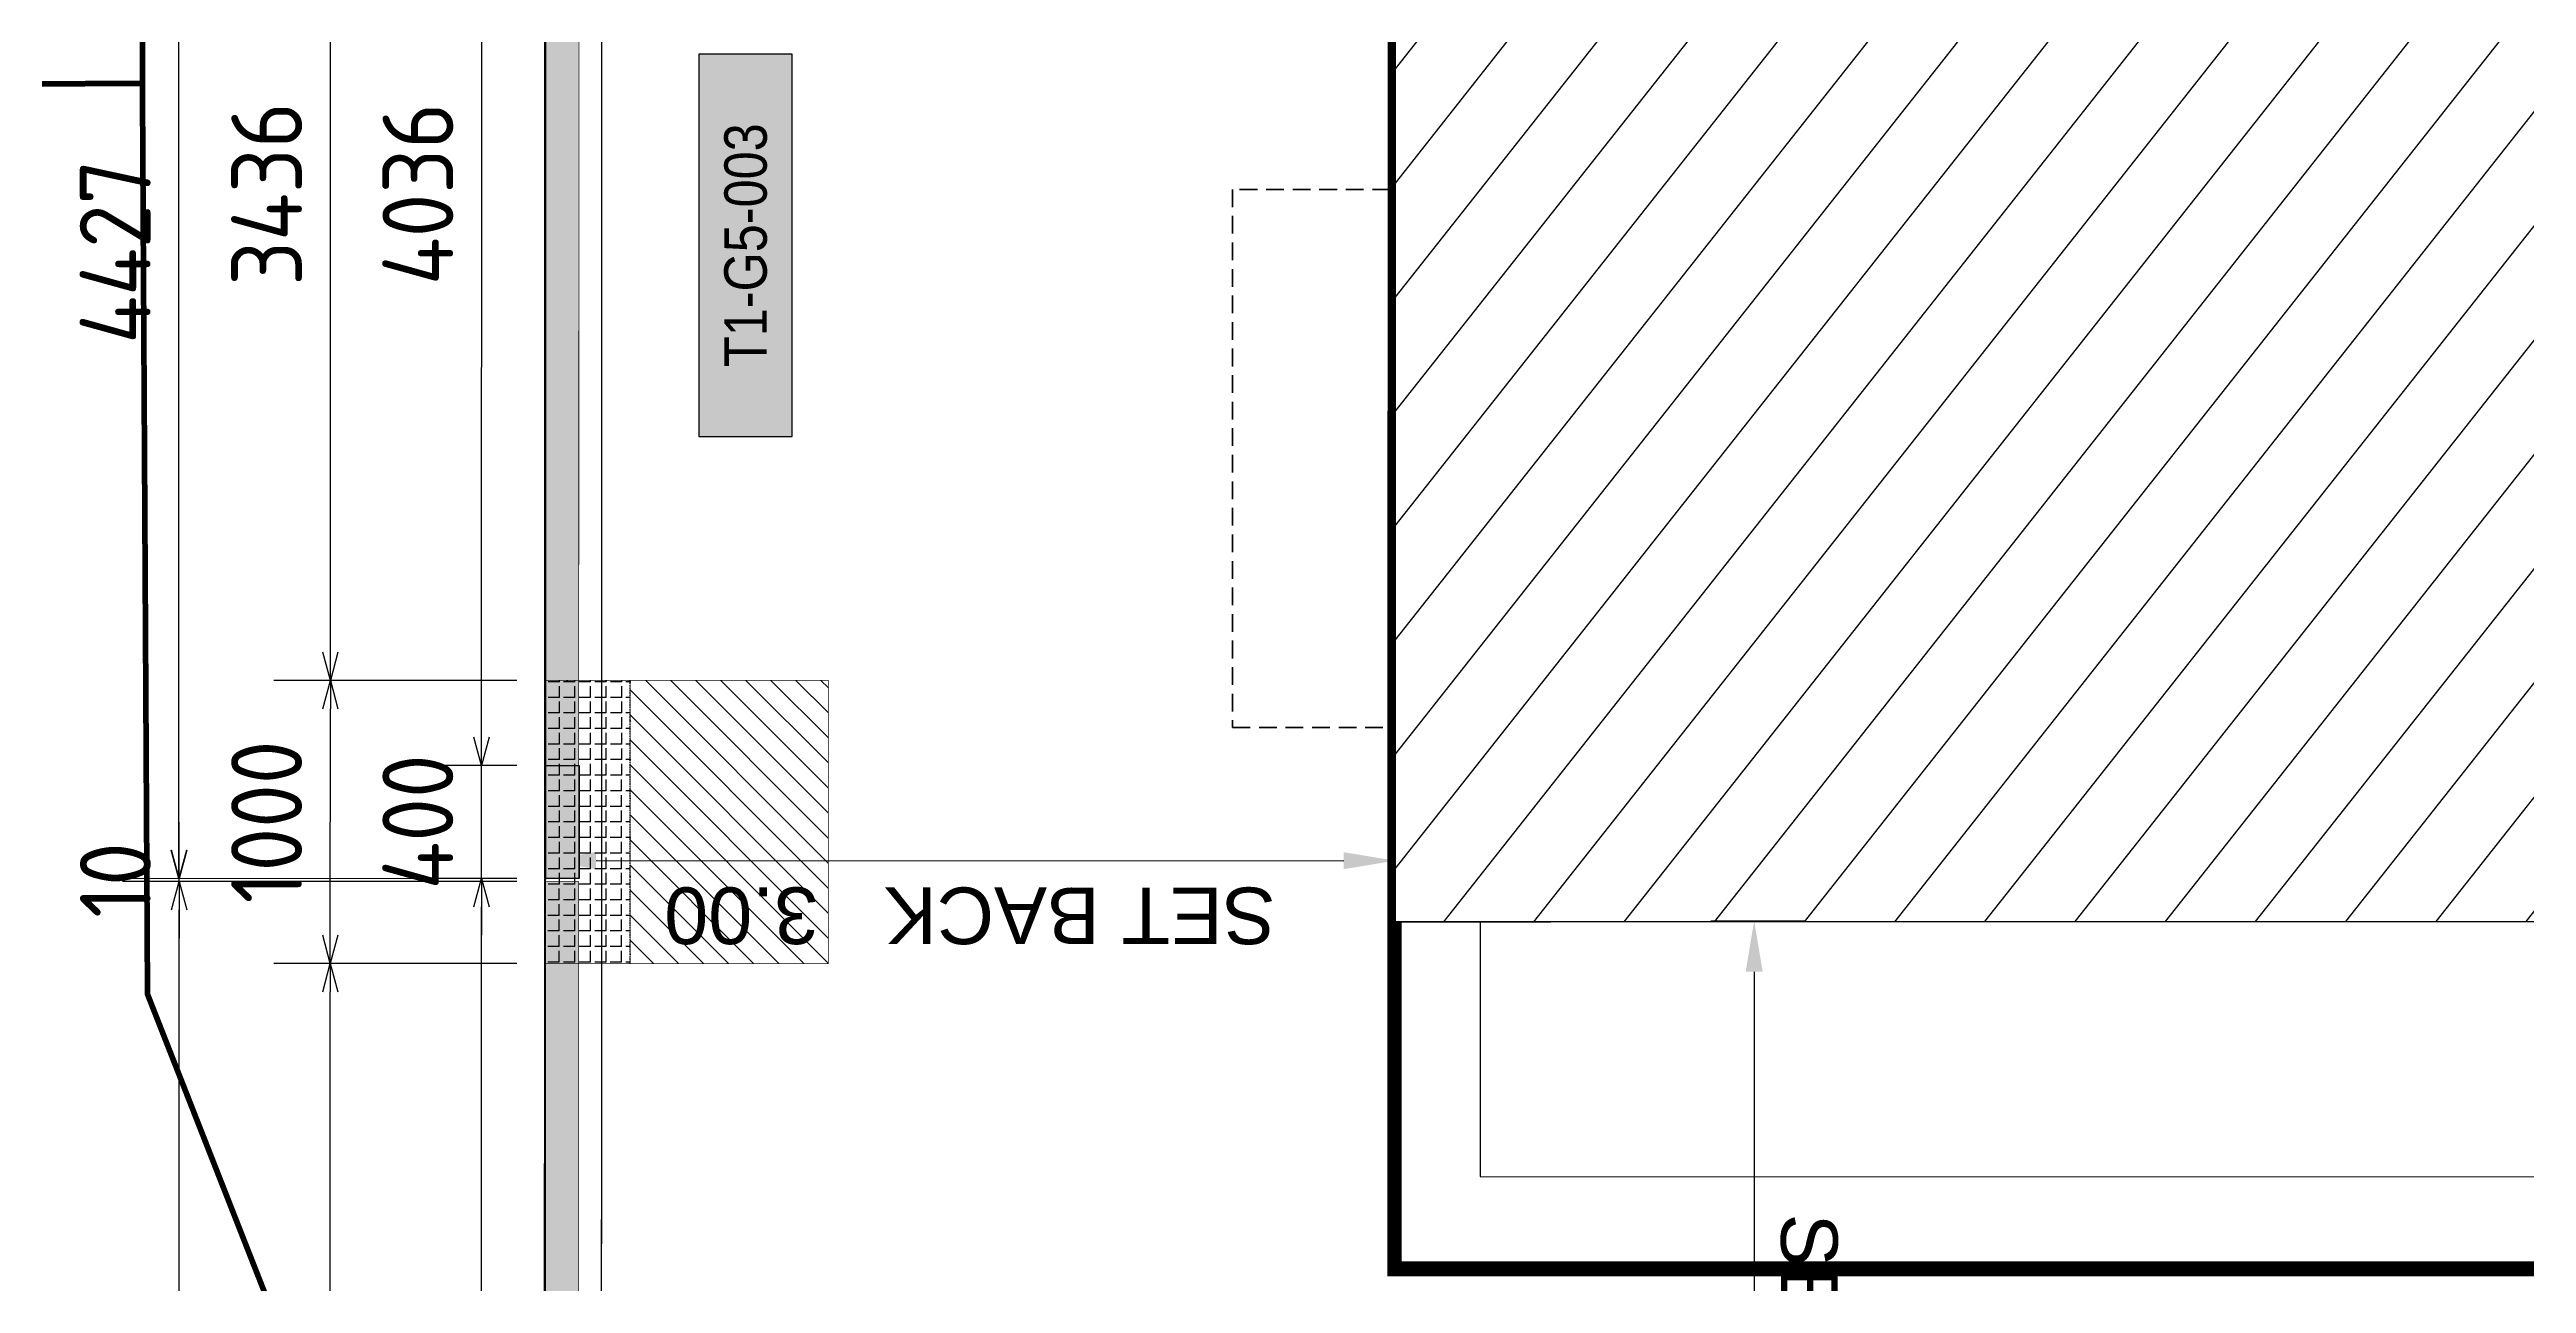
# Model space of a CAD drawing. Header units: centimetres. Extents: x -6122352 to 4157695, y -1694241 to 1947892.
# Drawn here: x 27705 to 36450, y -171805 to -167447 of the extents above; entities that cross this region are included whole.
import ezdxf
from ezdxf.enums import TextEntityAlignment as Align
from ezdxf.xclip import XClip

# ---------------------------------------------------------------- set-up
doc = ezdxf.new("R2010")
doc.units = ezdxf.units.CM
doc.header["$MEASUREMENT"] = 0
doc.header["$XCLIPFRAME"] = 2
doc.header["$PDMODE"] = 66
doc.header["$PDSIZE"] = 100
doc.linetypes.add('DASHED2', pattern=[0.375, 0.25, -0.125])
doc.linetypes.add('XR-AR-END-SETTING OUT PLAN$0$23261-XR-AR-SI-GF$0$HIDDEN', pattern=[0.375, 0.25, -0.125])
for name, color, linetype in [('23585-XR-AR-BOUNDARY WALLS AND SETBACKS$0$setback', 7, 'XR-AR-END-SETTING OUT PLAN$0$23261-XR-AR-SI-GF$0$HIDDEN'), ('@MI-MEP', 7, 'Continuous'), ('@MI-REF LAYER', 7, 'Continuous'), ('@MI-TYPE-01', 30, 'Continuous'), ('B_TH_2', 7, 'Continuous'), ('PANEL-TAGS', 7, 'Continuous'), ('XR-AR-END-SETTING OUT PLAN$0$23585-XR-AR-END-GROUND FLOOR$0$A-Flor-Strs', 1, 'Continuous')]:
    doc.layers.add(name, color=color, linetype=linetype)
doc.layers.add('23585-XR-AR-DAMAC PLOT LIMITS$0$1-End units', color=7, linetype='Continuous', lineweight=5, true_color=0xf8991e)
doc.layers.add('23585-XR-AR-DAMAC PLOT LIMITS$0$1-Open Space', color=7, linetype='Continuous', lineweight=5, true_color=0x90cf5a)
for name, color, linetype, lineweight in [('@ Foundations', 4, 'DASHED2', 50), ('A-ANNO-TEXT', 3, 'Continuous', 25), ('XR-AR-END-SETTING OUT PLAN$0$23585-XR-AR-END-GROUND FLOOR$0$A-GLAZ-SILL', 8, 'Continuous', 5), ('XR-AR-END-SETTING OUT PLAN$0$23585-XR-AR-END-GROUND FLOOR$0$A-GLAZ-WNDO', 232, 'Continuous', 9), ('XR-AR-END-SETTING OUT PLAN$0$23585-XR-AR-END-GROUND FLOOR$0$A-WALL', 7, 'Continuous', 30), ('XR-AR-END-SETTING OUT PLAN$0$23585-XR-AR-END-GROUND FLOOR$0$S-COLS', 51, 'Continuous', 40), ('XR-AR-END-SETTING OUT PLAN$0$23585-XR-AR-END-GROUND FLOOR$0$S-COLS-PATT', 8, 'Continuous', 5)]:
    doc.layers.add(name, color=color, linetype=linetype, lineweight=lineweight)
doc.styles.add('PANELTAG_STYLE', font='arial.ttf')
doc.styles.add('Schueco-BEMSTIL', font='isocpeur.ttf', dxfattribs={"width": 0.9})
doc.styles.get("Standard").update_dxf_attribs({"font": 'arial.ttf'})
doc.dimstyles.new('MI- JWC-TXT-2.5 MM', dxfattribs={"dimscale": 1.5, "dimtxt": 2.5, "dimasz": 1, "dimexe": 2, "dimexo": 1, "dimgap": 1, "dimtad": 1, "dimdec": 0, "dimdsep": 46, "dimtxsty": 'Schueco-BEMSTIL', "dimblk": 'OPEN30', "dimcen": 0, "dimdle": 2, "dimclrd": 140, "dimclre": 8, "dimclrt": 40, "dimadec": 0, "dimazin": 2, "dimtfac": 1, "dimtdec": 0, "dimtix": 1, "dimtmove": 2, "dimatfit": 3, "dimldrblk": 'OPEN', "dimfxl": 2, "dimlwd": -1, "dimlwe": -1, "dimarcsym": 0})
doc.dimstyles.get("Standard").update_dxf_attribs({"dimtxt": 5, "dimasz": 0.5, "dimexe": 0.18, "dimexo": 0.0625, "dimgap": 0.09, "dimtad": 0, "dimtih": 1, "dimtoh": 1, "dimdec": 0, "dimzin": 0, "dimdsep": 46, "dimtxsty": 'Standard', "dimcen": 0.09, "dimadec": 0, "dimazin": 0, "dimtfac": 1, "dimtdec": 0, "dimtofl": 0, "dimtmove": 0, "dimatfit": 3, "dimfxl": 1, "dimtolj": 1, "dimtzin": 0, "dimarcsym": 0})

# ---------------------------------------------------------------- blocks, each defined once
blk = doc.blocks.new('23585-XR-AR-BOUNDARY WALLS AND SETBACKS')
at = {"layer": '23585-XR-AR-BOUNDARY WALLS AND SETBACKS$0$setback', "ltscale": 40, "const_width": 0.05}
blk.add_lwpolyline([(496542.3172, 2768835.8654), (496538.1625, 2768831.331), (496534.109, 2768826.9073), (496530.0554, 2768822.4835), (496525.8989, 2768817.9471), (496540.2761, 2768804.7735), (496544.4316, 2768809.3086), (496546.3569, 2768811.4097), (496548.4862, 2768813.7336), (496552.5396, 2768818.1574), (496556.6943, 2768822.6919)], close=True, dxfattribs=at)
at = {"layer": '@MI-TYPE-01'}
blk.add_lwpolyline([(496522.9014, 2768816.896), (496540.5227, 2768800.7499), (496546.5698, 2768807.3495), (496548.6301, 2768809.5979)], dxfattribs=at)
blk.add_lwpolyline([(496522.7663, 2768816.7485), (496540.535, 2768800.4673), (496546.7172, 2768807.2143), (496548.6424, 2768809.3153), (496567.8869, 2768791.6811, -0.000695), (496567.9855, 2768791.862)], format="xyb", dxfattribs=at)
blk = doc.blocks.new('A$C9d9485f6')
at = {"layer": 'A-ANNO-TEXT', "rotation": 312.4881850805905}
blk.add_blockref('23585-XR-AR-BOUNDARY WALLS AND SETBACKS', (-2377088.5348, -1504219.2521), dxfattribs=at)
blk = doc.blocks.new('23585-XR-AR-DAMAC PLOT LIMITS')
at = {"layer": '23585-XR-AR-DAMAC PLOT LIMITS$0$1-End units', "color": 251, "true_color": 0x636466}
blk.add_lwpolyline([(496546.6435, 2768807.2819), (496540.4613, 2768800.5349), (496522.7663, 2768816.7485), (496528.9495, 2768823.4969)], close=True, dxfattribs=at)
at = {"layer": '23585-XR-AR-DAMAC PLOT LIMITS$0$1-Open Space', "color": 251, "true_color": 0x636466}
blk.add_lwpolyline([(496546.6435, 2768807.2819), (496548.5687, 2768809.3829), (496567.8869, 2768791.6811), (496567.4747, 2768790.9189), (496561.8047, 2768789.0107, 0.008585), (496545.5431, 2768796.2463), (496542.7337, 2768797.4295, 0.002468), (496538.0041, 2768799.3807, 0.002036), (496526.7415, 2768803.9017), (496528.9801, 2768809.5705), (496523.3059, 2768811.8093), (496521.0673, 2768806.1393), (496521.0575, 2768806.1431), (496519.4407, 2768813.1193), (496522.7663, 2768816.7485), (496540.4613, 2768800.5349)], format="xyb", close=True, dxfattribs=at)
blk = doc.blocks.new('A$Cf093b529')
at = {"layer": 'A-ANNO-TEXT'}
blk.add_blockref('23585-XR-AR-DAMAC PLOT LIMITS', (-495391.9901, -2768603.4419), dxfattribs=at)
blk = doc.blocks.new('A$C0a111004')
at = {"color": 1, "true_color": 0xeb0000, "const_width": 0.008}
blk.add_lwpolyline([(18.3021, 0.0001), (21.1518, 0), (30.3028, 0), (30.3027, -23.9999), (21.1499, -24), (15.1498, -23.9999), (9.1499, -23.9998), (-0.0001, -23.9999), (0, 0), (9.1501, 0.0001), (15.1501, 0.0001)], close=True, dxfattribs=at)
blk = doc.blocks.new('XR-AR-END-SETTING OUT PLAN$0$23585-XR-AR-END-GROUND FLOOR$0$A$C75a8815d')
at = {"layer": 'XR-AR-END-SETTING OUT PLAN$0$23585-XR-AR-END-GROUND FLOOR$0$S-COLS', "color": 252, "lineweight": 30}
blk.add_lwpolyline([(0, 13139.9), (0, 12139.9), (250, 12139.9), (250, 13139.9)], close=True, dxfattribs=at)
blk = doc.blocks.new('XR-AR-END-SETTING OUT PLAN')
at = {"layer": 'XR-AR-END-SETTING OUT PLAN$0$23585-XR-AR-END-GROUND FLOOR$0$A-Flor-Strs', "color": 8}
for points in [[(3000.1, 19773.3), (3000.1, 20973.3), (9090, 20973.2)], [(3300.1, 19773.3), (3300.1, 20673.3), (9090, 20673.3)]]:
    blk.add_lwpolyline(points, dxfattribs=at)
at = {"layer": 'XR-AR-END-SETTING OUT PLAN$0$23585-XR-AR-END-GROUND FLOOR$0$A-GLAZ-SILL', "color": 252}
blk.add_line((3550.1, 19523.4), (8750.1, 19523.4), dxfattribs=at)
at = {"layer": 'XR-AR-END-SETTING OUT PLAN$0$23585-XR-AR-END-GROUND FLOOR$0$A-GLAZ-SILL', "color": 8}
blk.add_line((3250.3, 17540.3), (3250.1, 14850), dxfattribs=at)
at = {"layer": 'XR-AR-END-SETTING OUT PLAN$0$23585-XR-AR-END-GROUND FLOOR$0$A-GLAZ-WNDO', "color": 252}
for p, q in [((6150.1, 19773.4), (3550.1, 19773.4)), ((3550.1, 19773.4), (3550.1, 19523.4)), ((3600.1, 19623.4), (3600.1, 19773.4)), ((4840.1, 19773.4), (4840.1, 19623.4)), ((4890.1, 19623.4), (4890.1, 19773.4)), ((6150.1, 19773.4), (8750.1, 19773.4)), ((3550.1, 19623.4), (6150.1, 19623.4)), ((8750.1, 19623.4), (6150.1, 19623.4))]:
    blk.add_line(p, q, dxfattribs=at)
at = {"layer": 'XR-AR-END-SETTING OUT PLAN$0$23585-XR-AR-END-GROUND FLOOR$0$A-GLAZ-WNDO', "color": 8}
for p, q in [((3000.3, 17540.3), (3000.1, 14850)), ((3000.3, 17540.3), (3250.3, 17540.3)), ((3000.3, 17490.3), (3150.3, 17490.3)), ((3150.1, 14850), (3150.3, 17540.3)), ((3150.1, 16727.2), (3000.1, 16727.2))]:
    blk.add_line(p, q, dxfattribs=at)
at = {"layer": 'XR-AR-END-SETTING OUT PLAN$0$23585-XR-AR-END-GROUND FLOOR$0$A-GLAZ-WNDO', "color": 252}
blk.add_lwpolyline([(4840.1, 19723.4), (3600.1, 19723.4)], dxfattribs=at)
for points in [[(4780.1, 19563.4), (4860.1, 19563.4), (4860.1, 19613.4), (4780.1, 19613.4)], [(6070.1, 19563.4), (4860.1, 19563.4), (4860.1, 19613.4), (6070.1, 19613.4)], [(6150.1, 19563.4), (6070.1, 19563.4), (6070.1, 19613.4), (6150.1, 19613.4)], [(6150.1, 19563.4), (6230.1, 19563.4), (6230.1, 19613.4), (6150.1, 19613.4)], [(6230.1, 19563.4), (7440.1, 19563.4), (7440.1, 19613.4), (6230.1, 19613.4)]]:
    blk.add_lwpolyline(points, close=True, dxfattribs=at)
at = {"layer": 'XR-AR-END-SETTING OUT PLAN$0$23585-XR-AR-END-GROUND FLOOR$0$A-GLAZ-WNDO', "color": 8}
blk.add_lwpolyline([(3050.3, 17490.3), (3050.1, 16727.2)], dxfattribs=at)
at = {"layer": 'XR-AR-END-SETTING OUT PLAN$0$23585-XR-AR-END-GROUND FLOOR$0$A-WALL', "color": 8}
blk.add_lwpolyline([(3550.1, 19773.3), (3550.1, 19523.3), (3250.1, 19523.3), (3250.3, 17540.3), (3000.3, 17540.3), (3000.1, 19773.3)], close=True, dxfattribs=at)
at = {"layer": 'XR-AR-END-SETTING OUT PLAN$0$23585-XR-AR-END-GROUND FLOOR$0$S-COLS-PATT', "color": 8}
blk.add_blockref('XR-AR-END-SETTING OUT PLAN$0$23585-XR-AR-END-GROUND FLOOR$0$A$C75a8815d', (3000.1, 5500), dxfattribs=at)
blk = doc.blocks.new('END UNIT')
at = {"xscale": 0.001, "yscale": 0.001, "zscale": 0.001}
blk.add_blockref('XR-AR-END-SETTING OUT PLAN', (-9.1502, 0), dxfattribs=at)
blk = doc.blocks.new('TH_2')
at = {"xscale": -1}
blk.add_blockref('END UNIT', (495820.3054, 2769096.6174), dxfattribs=at)
blk = doc.blocks.new('23585-XR-AR-MALDIVE-3$0$TH_2')
at = {"layer": 'B_TH_2', "xscale": 1.000029656231738, "yscale": 1.000029656231738, "zscale": 1.000029656231738}
blk.add_blockref('TH_2', (-14.7032, -82.121), dxfattribs=at)
at = {"layer": '@ Foundations', "linetype": 'DASHED2', "ltscale": 0.25, "elevation": 0}
blk.add_lwpolyline([(495825.6312, 2769113.8051), (495827.0312, 2769113.8051), (495827.0312, 2769115.7051), (495825.6312, 2769115.7051)], close=True, dxfattribs=at)
blk = doc.blocks.new('*D515')
at = {"color": 0, "lineweight": -2, "transparency": 16777216}
for p, q in [((494346.2207, 2767884.1739), (494345.7381, 2767884.1739)), ((494345.9181, 2767880.127), (494345.9181, 2767883.9939)), ((494346.0707, 2767879.947), (494345.7381, 2767879.947))]:
    blk.add_line(p, q, dxfattribs=at)
at = {"color": 0, "transparency": 16777216}
for points in [[(494345.8881, 2767883.9939), (494345.9481, 2767883.9939), (494345.9181, 2767884.1739)], [(494345.8881, 2767880.127), (494345.9481, 2767880.127), (494345.9181, 2767879.947)]]:
    blk.add_solid(points, dxfattribs=at)
at = {"layer": 'Defpoints', "color": 0, "transparency": 16777216}
for p in [(494345.9181, 2767884.1739), (494346.2832, 2767884.1739), (494346.1332, 2767879.947)]:
    blk.add_point(p, dxfattribs=at)
at = {"color": 0, "transparency": 16777216, "insert": (494345.7246, 2767882.0604), "char_height": 0.2, "attachment_point": 5, "rotation": 90}
blk.add_mtext('\\A1;SET BACK   4.23', dxfattribs=at)
blk = doc.blocks.new('*D516')
at = {"color": 0, "lineweight": -2, "transparency": 16777216}
for p, q in [((494347.1869, 2767879.5844), (494347.1869, 2767879.915)), ((494350.187, 2767879.5844), (494350.187, 2767879.915)), ((494350.007, 2767879.735), (494347.3669, 2767879.735))]:
    blk.add_line(p, q, dxfattribs=at)
at = {"color": 0, "transparency": 16777216}
for points in [[(494347.3669, 2767879.765), (494347.3669, 2767879.705), (494347.1869, 2767879.735)], [(494350.007, 2767879.765), (494350.007, 2767879.705), (494350.187, 2767879.735)]]:
    blk.add_solid(points, dxfattribs=at)
at = {"layer": 'Defpoints', "color": 0, "transparency": 16777216}
for p in [(494347.1869, 2767879.735), (494347.1869, 2767879.5219), (494350.187, 2767879.5219)]:
    blk.add_point(p, dxfattribs=at)
at = {"color": 0, "transparency": 16777216, "insert": (494348.687, 2767879.9285), "char_height": 0.2, "attachment_point": 5}
blk.add_mtext('\\A1;SET BACK   3.00', dxfattribs=at)
blk = doc.blocks.new('RCC COPING')
at = {"layer": '@MI-TYPE-01', "transparency": 33554679}
h = blk.add_hatch(color=8, dxfattribs=at)
h.dxf.hatch_style = 1
h.paths.add_polyline_path([(60, 200), (-60, 200), (-60, -200), (60, -200)])
at = {"layer": '@MI-TYPE-01', "color": 30}
blk.add_lwpolyline([(-60, 200), (60, 200), (60, -200), (-60, -200)], close=True, dxfattribs=at)
blk = doc.blocks.new('_Open30')
at = {"color": 0, "linetype": 'ByBlock', "lineweight": -2}
for p, q in [((-1, 0.268), (0, 0)), ((0, 0), (-1, -0.268)), ((0, 0), (-1, 0))]:
    blk.add_line(p, q, dxfattribs=at)
blk = doc.blocks.new('*D1078')
at = {"layer": '@MI-TYPE-01', "color": 8, "transparency": 16777216}
for p, q in [((29354.3, -170375.4), (29030.1, -170375.3)), ((29353.8, -174411.4), (29029.4, -174411.3))]:
    blk.add_line(p, q, dxfattribs=at)
at = {"layer": '@MI-TYPE-01', "color": 140, "transparency": 16777216}
blk.add_line((29229.4, -174311.4), (29230.1, -170475.4), dxfattribs=at)
at = {"layer": 'Defpoints', "color": 0, "transparency": 16777216}
for p in [(29230.1, -170375.4), (29454.3, -170375.4), (29453.8, -174411.4)]:
    blk.add_point(p, dxfattribs=at)
at = {"layer": '@MI-TYPE-01', "color": 140, "transparency": 16777216, "xscale": 100, "yscale": 100, "zscale": 100}
for p, rotation in [((29230.1, -170375.4), 89.98984397145429), ((29229.4, -174411.4), 269.9898439714543)]:
    blk.add_blockref('_Open30', p, dxfattribs=dict(at, rotation=rotation))
at = {"layer": '@MI-TYPE-01', "color": 40, "transparency": 16777216, "insert": (29004.7, -172393.3), "char_height": 250, "attachment_point": 5, "rotation": 89.98984, "style": 'Schueco-BEMSTIL'}
blk.add_mtext('4036', dxfattribs=at)
blk = doc.blocks.new('_Open')
at = {"color": 0, "linetype": 'ByBlock', "lineweight": -2}
for p, q in [((-1, 0.2), (0, 0)), ((-1, -0.2), (0, 0)), ((0, 0), (-1, 0))]:
    blk.add_line(p, q, dxfattribs=at)
blk = doc.blocks.new('*D1079')
at = {"layer": '@MI-TYPE-01', "color": 140, "transparency": 16777216}
for p, q in [((29230.2, -169875.4), (29230.2, -169775.4)), ((29230.1, -170375.4), (29230.2, -169975.4)), ((29230.1, -170475.4), (29230, -170575.4))]:
    blk.add_line(p, q, dxfattribs=at)
at = {"layer": '@MI-TYPE-01', "color": 8, "transparency": 16777216}
for p, q in [((29354.5, -169975.4), (29030.2, -169975.3)), ((29354.3, -170375.4), (29030.1, -170375.3))]:
    blk.add_line(p, q, dxfattribs=at)
at = {"layer": 'Defpoints', "color": 0, "transparency": 16777216}
for p in [(29230.2, -169975.4), (29454.5, -169975.4), (29454.3, -170375.4)]:
    blk.add_point(p, dxfattribs=at)
at = {"layer": '@MI-TYPE-01', "color": 140, "transparency": 16777216, "xscale": 100, "yscale": 100, "zscale": 100}
for p, rotation in [((29230.2, -169975.4), 269.9898439714543), ((29230.1, -170375.4), 89.98984397145429)]:
    blk.add_blockref('_Open30', p, dxfattribs=dict(at, rotation=rotation))
at = {"layer": '@MI-TYPE-01', "color": 40, "transparency": 16777216, "insert": (29005.1, -170175.3), "char_height": 250, "attachment_point": 5, "rotation": 89.98984, "style": 'Schueco-BEMSTIL'}
blk.add_mtext('400', dxfattribs=at)
blk = doc.blocks.new('*D1080')
at = {"layer": '@MI-TYPE-01', "color": 8, "transparency": 16777216}
for p, q in [((29355.3, -165939.4), (29030.9, -165939.3)), ((29354.5, -169975.4), (29030.2, -169975.3))]:
    blk.add_line(p, q, dxfattribs=at)
at = {"layer": '@MI-TYPE-01', "color": 140, "transparency": 16777216}
blk.add_line((29230.2, -169875.4), (29230.9, -166039.4), dxfattribs=at)
at = {"layer": 'Defpoints', "color": 0, "transparency": 16777216}
for p in [(29230.9, -165939.4), (29455.3, -165939.4), (29454.5, -169975.4)]:
    blk.add_point(p, dxfattribs=at)
at = {"layer": '@MI-TYPE-01', "color": 140, "transparency": 16777216, "xscale": 100, "yscale": 100, "zscale": 100}
for p, rotation in [((29230.9, -165939.4), 89.98984397145429), ((29230.2, -169975.4), 269.9898439714543)]:
    blk.add_blockref('_Open30', p, dxfattribs=dict(at, rotation=rotation))
at = {"layer": '@MI-TYPE-01', "color": 40, "transparency": 16777216, "insert": (29005.5, -167957.3), "char_height": 250, "attachment_point": 5, "rotation": 89.98984, "style": 'Schueco-BEMSTIL'}
blk.add_mtext('4036', dxfattribs=at)
blk = doc.blocks.new('T1-FOOTING')
at = {"transparency": 33554679}
h = blk.add_hatch(dxfattribs=at)
h.set_pattern_fill('ANGLE', color=256, scale=500)
h.set_pattern_definition([(0, (0, 0), (0, 137.5), [100, -37.5]), (90, (0, 0), (-137.5, 8e-15), [100, -37.5])])
h.paths.add_polyline_path([(-500, -300), (500, -300), (500, 0), (-500, 0)])
h.paths.add_polyline_path([(-499.75, -299.75), (499.75, -299.75), (499.75, -0.25), (-499.75, -0.25)], flags=16)
h = blk.add_hatch(dxfattribs=at)
h.set_pattern_fill('ANGLE', color=8, scale=200)
h.set_pattern_definition([(0, (0, 0), (0, 55), [40, -15]), (90, (0, 0), (-55, 3e-15), [40, -15])])
h.paths.add_polyline_path([(500, -300), (500, 0), (-500, 0), (-500, -300)])
h = blk.add_hatch(dxfattribs=at)
h.set_pattern_fill('ANSI31', color=8, scale=500)
h.paths.add_polyline_path([(500, -1000), (500, -300), (-500, -300), (-500, -1000)])
at = {"layer": '@MI-TYPE-01', "color": 240, "linetype": 'DASHED2', "true_color": 0xed1f24}
blk.add_line((-500, -300), (500, -300), dxfattribs=at)
at = {"layer": '@MI-TYPE-01', "color": 240, "true_color": 0xed1f24, "const_width": 2.5}
blk.add_lwpolyline([(-500, 0), (500, 0), (500, -1000), (-500, -1000)], close=True, dxfattribs=at)
blk = doc.blocks.new('*D1087')
at = {"layer": '@MI-TYPE-01', "color": 8, "transparency": 16777216}
for p, q in [((29354.4, -170675.4), (28496.3, -170675.2)), ((29353.9, -173812.7), (28495.7, -173812.6))]:
    blk.add_line(p, q, dxfattribs=at)
at = {"layer": '@MI-TYPE-01', "color": 140, "transparency": 16777216}
blk.add_line((28695.7, -173712.6), (28696.2, -170775.3), dxfattribs=at)
at = {"layer": 'Defpoints', "color": 0, "transparency": 16777216}
for p in [(28696.3, -170675.3), (29454.4, -170675.4), (29453.9, -173812.7)]:
    blk.add_point(p, dxfattribs=at)
at = {"layer": '@MI-TYPE-01', "color": 140, "transparency": 16777216, "xscale": 100, "yscale": 100, "zscale": 100}
for p, rotation in [((28696.3, -170675.3), 89.98984397145429), ((28695.7, -173812.6), 269.9898439714543)]:
    blk.add_blockref('_Open30', p, dxfattribs=dict(at, rotation=rotation))
at = {"layer": '@MI-TYPE-01', "color": 40, "transparency": 16777216, "insert": (28471, -172243.9), "char_height": 250, "attachment_point": 5, "rotation": 89.98984, "style": 'Schueco-BEMSTIL'}
blk.add_mtext('3137', dxfattribs=at)
blk = doc.blocks.new('*D1088')
at = {"layer": '@MI-TYPE-01', "color": 8, "transparency": 16777216}
for p, q in [((29354.6, -169675.4), (28496.4, -169675.2)), ((29354.4, -170675.4), (28496.3, -170675.2))]:
    blk.add_line(p, q, dxfattribs=at)
at = {"layer": '@MI-TYPE-01', "color": 140, "transparency": 16777216}
blk.add_line((28696.3, -170575.3), (28696.4, -169775.3), dxfattribs=at)
at = {"layer": 'Defpoints', "color": 0, "transparency": 16777216}
for p in [(28696.4, -169675.3), (29454.6, -169675.4), (29454.4, -170675.4)]:
    blk.add_point(p, dxfattribs=at)
at = {"layer": '@MI-TYPE-01', "color": 140, "transparency": 16777216, "xscale": 100, "yscale": 100, "zscale": 100}
for p, rotation in [((28696.4, -169675.3), 89.98984397145429), ((28696.3, -170675.3), 269.9898439714543)]:
    blk.add_blockref('_Open30', p, dxfattribs=dict(at, rotation=rotation))
at = {"layer": '@MI-TYPE-01', "color": 40, "transparency": 16777216, "insert": (28471.3, -170175.2), "char_height": 250, "attachment_point": 5, "rotation": 89.98984, "style": 'Schueco-BEMSTIL'}
blk.add_mtext('1000', dxfattribs=at)
blk = doc.blocks.new('*D1089')
at = {"layer": '@MI-TYPE-01', "color": 8, "transparency": 16777216}
for p, q in [((29355.2, -166239.4), (28497, -166239.2)), ((29354.6, -169675.4), (28496.4, -169675.2))]:
    blk.add_line(p, q, dxfattribs=at)
at = {"layer": '@MI-TYPE-01', "color": 140, "transparency": 16777216}
blk.add_line((28696.5, -169575.3), (28697, -166339.3), dxfattribs=at)
at = {"layer": 'Defpoints', "color": 0, "transparency": 16777216}
for p in [(28697, -166239.3), (29455.2, -166239.4), (29454.6, -169675.4)]:
    blk.add_point(p, dxfattribs=at)
at = {"layer": '@MI-TYPE-01', "color": 140, "transparency": 16777216, "xscale": 100, "yscale": 100, "zscale": 100}
for p, rotation in [((28697, -166239.3), 89.98984397145429), ((28696.4, -169675.3), 269.9898439714543)]:
    blk.add_blockref('_Open30', p, dxfattribs=dict(at, rotation=rotation))
at = {"layer": '@MI-TYPE-01', "color": 40, "transparency": 16777216, "insert": (28471.7, -167957.2), "char_height": 250, "attachment_point": 5, "rotation": 89.98984, "style": 'Schueco-BEMSTIL'}
blk.add_mtext('3436', dxfattribs=at)
blk = doc.blocks.new('*D1094')
at = {"layer": '@MI-TYPE-01', "color": 8, "transparency": 16777216}
for p, q in [((29354.5, -170385.7), (27962.4, -170385.5)), ((29353.7, -174812.9), (27961.6, -174812.7))]:
    blk.add_line(p, q, dxfattribs=at)
at = {"layer": '@MI-TYPE-01', "color": 140, "transparency": 16777216}
blk.add_line((28161.6, -174712.7), (28162.4, -170485.5), dxfattribs=at)
at = {"layer": 'Defpoints', "color": 0, "transparency": 16777216}
for p in [(28162.4, -170385.5), (29454.5, -170385.7), (29453.7, -174812.9)]:
    blk.add_point(p, dxfattribs=at)
at = {"layer": '@MI-TYPE-01', "color": 140, "transparency": 16777216, "xscale": 100, "yscale": 100, "zscale": 100}
for p, rotation in [((28162.4, -170385.5), 89.98984397145429), ((28161.6, -174812.7), 269.9898439714543)]:
    blk.add_blockref('_Open30', p, dxfattribs=dict(at, rotation=rotation))
at = {"layer": '@MI-TYPE-01', "color": 40, "transparency": 16777216, "insert": (27937, -172599.1), "char_height": 250, "attachment_point": 5, "rotation": 89.98984, "style": 'Schueco-BEMSTIL'}
blk.add_mtext('4427', dxfattribs=at)
blk = doc.blocks.new('*D1095')
at = {"layer": '@MI-TYPE-01', "color": 140, "transparency": 16777216}
for p, q in [((28162.4, -170275.4), (28162.5, -170175.4)), ((28162.4, -170385.5), (28162.4, -170375.4)), ((28162.4, -170485.5), (28162.4, -170585.5))]:
    blk.add_line(p, q, dxfattribs=at)
at = {"layer": '@MI-TYPE-01', "color": 8, "transparency": 16777216}
for p, q in [((29354.5, -170375.6), (27962.4, -170375.4)), ((29354.5, -170385.7), (27962.4, -170385.5))]:
    blk.add_line(p, q, dxfattribs=at)
at = {"layer": 'Defpoints', "color": 0, "transparency": 16777216}
for p in [(28162.4, -170375.4), (29454.5, -170375.6), (29454.5, -170385.7)]:
    blk.add_point(p, dxfattribs=at)
at = {"layer": '@MI-TYPE-01', "color": 140, "transparency": 16777216, "xscale": 100, "yscale": 100, "zscale": 100}
for p, rotation in [((28162.4, -170375.4), 269.9898439714543), ((28162.4, -170385.5), 89.98984397145429)]:
    blk.add_blockref('_Open30', p, dxfattribs=dict(at, rotation=rotation))
at = {"layer": '@MI-TYPE-01', "color": 40, "transparency": 16777216, "insert": (27937.4, -170380.4), "char_height": 250, "attachment_point": 5, "rotation": 89.98984, "style": 'Schueco-BEMSTIL'}
blk.add_mtext('10', dxfattribs=at)
blk = doc.blocks.new('*D1096')
at = {"layer": '@MI-TYPE-01', "color": 8, "transparency": 16777216}
for p, q in [((29354.2, -165948.4), (27962.1, -165948.1)), ((29354.5, -170375.6), (27961.4, -170375.4))]:
    blk.add_line(p, q, dxfattribs=at)
at = {"layer": '@MI-TYPE-01', "color": 140, "transparency": 16777216}
blk.add_line((28161.4, -170275.4), (28162.1, -166048.2), dxfattribs=at)
at = {"layer": 'Defpoints', "color": 0, "transparency": 16777216}
for p in [(28162.1, -165948.2), (29454.2, -165948.4), (29454.5, -170375.6)]:
    blk.add_point(p, dxfattribs=at)
at = {"layer": '@MI-TYPE-01', "color": 140, "transparency": 16777216, "xscale": 100, "yscale": 100, "zscale": 100}
for p, rotation in [((28162.1, -165948.2), 89.98984397145429), ((28161.4, -170375.4), 269.9898439714543)]:
    blk.add_blockref('_Open30', p, dxfattribs=dict(at, rotation=rotation))
at = {"layer": '@MI-TYPE-01', "color": 40, "transparency": 16777216, "insert": (27936.7, -168161.8), "char_height": 250, "attachment_point": 5, "rotation": 89.98984, "style": 'Schueco-BEMSTIL'}
blk.add_mtext('4427', dxfattribs=at)
blk = doc.blocks.new('PANELTAG')
at = {"layer": 'PANEL-TAGS', "color": 1}
blk.add_lwpolyline([(-13.5, -3.3), (13.5, -3.3), (13.5, 3.3), (-13.5, 3.3)], close=True, dxfattribs=at)
at = {"layer": 'PANEL-TAGS', "color": 40, "true_color": 0xffd700}
blk.add_solid([(-13.5, -3.3), (13.5, -3.3), (-13.5, 3.3), (13.5, 3.3)], dxfattribs=at)
at = {"layer": 'PANEL-TAGS', "color": 5, "style": 'PANELTAG_STYLE', "width": 0.85}
blk.add_attdef('TAGNO', text='', height=3, dxfattribs=at).set_placement((0, 0), align=Align.MIDDLE)
blk = doc.blocks.new('A$Cd3abcad4')
at = {"color": 1, "true_color": 0xeb0000, "const_width": 0.008}
blk.add_lwpolyline([(18.3021, 0.0001), (21.1518, 0), (30.3028, 0), (30.3027, -23.9999), (21.1499, -24), (15.1498, -23.9999), (9.1499, -23.9998), (-0.0001, -23.9999), (0, 0), (9.1501, 0.0001), (15.1501, 0.0001)], close=True, dxfattribs=at)
dim = blk.add_linear_dim(base=(26.0339, -0.0021), p1=(26.249, -4.229), p2=(26.399, -0.0021), angle=90, text='SET BACK   <>', dimstyle='Standard', override={"dimtxt": 0.2, "dimtad": 1, "dimtih": 0, "dimdec": 2})
dim.commit()
dim.dimension.update_dxf_attribs({"geometry": '*D515', "text_midpoint": (25.8404, -2.1156), "insert": (-494319.8842, -2767884.176)})
dim = blk.add_linear_dim(base=(27.3027, -4.441), p1=(30.3028, -4.6541), p2=(27.3027, -4.6541), text='SET BACK   <>', dimstyle='Standard', override={"dimtxt": 0.2, "dimtad": 1, "dimtih": 0, "dimdec": 2})
dim.commit()
dim.dimension.update_dxf_attribs({"geometry": '*D516', "text_midpoint": (28.8027, -4.2475), "insert": (-494319.8842, -2767884.176)})

msp = doc.modelspace()

# ---------------------------------------------------------------- hatches: boundary and pattern name
at = {"layer": '@MI-TYPE-01'}
h = msp.add_hatch(color=256, dxfattribs=at)
h.dxf.hatch_style = 1
h.paths.add_polyline_path([(29452.62035, -174812.72166), (29453.40506, -170385.72173), (29573.40506, -170385.743), (29572.62035, -174812.74293)])
h.paths.add_polyline_path([(29453.40689, -170375.39782), (29454.1916, -165948.39789), (29574.1916, -165948.41916), (29573.40689, -170375.41909)])
h.paths.add_polyline_path([(29455.25469, -165939.39808), (29456.0394, -161512.39815), (29576.0394, -161512.41942), (29575.25469, -165939.41935)])
h.paths.add_polyline_path([(29454.97951, -161503.39796), (29455.85002, -156597.65092), (29575.85002, -156597.67219), (29574.97951, -161503.41923)])

# ---------------------------------------------------------------- linework, layer by layer
at = {"layer": '@MI-REF LAYER', "color": 1, "const_width": 20}
msp.add_lwpolyline([(29252.63035, -150873.14512), (28056.17481, -154308.95485), (28032.93905, -167566.72787), (27634.65186, -167569.12582), (28032.93905, -167566.72787), (28050.89719, -170783.47451), (29553.70279, -174613.74142)], dxfattribs=at)
at = {"layer": '@MI-TYPE-01', "const_width": 2.5}
for points in [[(29453.40689, -170375.39782), (29454.1916, -165948.39789), (29574.1916, -165948.41916), (29573.40689, -170375.41909)], [(29452.62035, -174812.72166), (29453.40506, -170385.72173), (29573.40506, -170385.743), (29572.62035, -174812.74293)]]:
    msp.add_lwpolyline(points, close=True, dxfattribs=at)

# ---------------------------------------------------------------- block references
at = {"layer": '@MI-MEP', "color": 10, "xscale": 1000, "yscale": 1000, "zscale": 1000, "rotation": 179.9901263953543}
msp.add_blockref('A$C0a111004', (59756.31336, -174758.47773), dxfattribs=at)
at = {"layer": '@MI-REF LAYER', "xscale": 1000, "yscale": 1000, "zscale": 1000}
msp.add_blockref('A$C9d9485f6', (-23958.95046, 48155.57226), dxfattribs=at)
at = {"layer": '@MI-REF LAYER', "xscale": 1000, "yscale": 1000, "zscale": 1000, "rotation": 312.4882903633292}
msp.add_blockref('A$Cf093b529', (-891608.73293, 539022.72011), dxfattribs=at)
at = {"layer": '@MI-TYPE-01', "rotation": 359.9898439714728}
msp.add_blockref('RCC COPING', (29514.50383, -170175.40865), dxfattribs=at)

# ---------------------------------------------------------------- dimensions: what is measured, and where the dimension line sits
at = {"layer": '@MI-TYPE-01'}
for base, p1, p2, picture, middle in [((28162.13878, -165948.16887), (29454.46834, -170375.64526), (29454.1916, -165948.39789), '*D1096', (27936.7464, -168161.75258)), ((29230.8698, -165939.35831), (29454.53928, -169975.39802), (29455.25469, -165939.39808), '*D1080', (29005.51211, -167957.31839)), ((28697.04397, -166239.26369), (29454.59246, -169675.39802), (29455.20151, -166239.39808), '*D1089', (28471.73944, -167957.22378)), ((28696.43491, -169675.26363), (29454.4152, -170675.39801), (29454.59246, -169675.39802), '*D1088', (28471.34629, -170175.22374)), ((29230.1544, -169975.35824), (29454.27991, -170375.39798), (29454.53928, -169975.39802), '*D1079', (29005.11895, -170175.31836)), ((28162.41551, -170375.41624), (29454.46655, -170385.72192), (29454.46834, -170375.64526), '*D1095', (27937.41462, -170380.41468)), ((28162.41372, -170385.49289), (29453.6818, -174812.92848), (29454.46655, -170385.72192), '*D1094', (27937.02135, -172599.05629)), ((29230.0835, -170375.35824), (29453.75297, -174411.39795), (29454.27991, -170375.39798), '*D1078', (29004.7258, -172393.31832)), ((28696.25766, -170675.26362), (29453.85909, -173812.72528), (29454.4152, -170675.39801), '*D1087', (28470.97961, -172243.88737))]:
    dim = msp.add_linear_dim(base=base, p1=p1, p2=p2, angle=89.989843971, dimstyle='MI- JWC-TXT-2.5 MM', dxfattribs=at)
    dim.commit()
    dim.dimension.update_dxf_attribs({"geometry": picture, "text_midpoint": middle})

# ---------------------------------------------------------------- next in the draw order: block references
at = {"layer": '@MI-REF LAYER'}
ref = msp.add_blockref('23585-XR-AR-MALDIVE-3$0$TH_2', (496336378.43808, 2768860328.19691), dxfattribs=dict(at, xscale=1000, yscale=1000, zscale=1000, rotation=179.9901205999888))
XClip(ref).set_block_clipping_path([(495799.2550297892, 2769096.6153797582), (495799.255405813, 2769120.5163296042), (495808.3004683387, 2769120.5587037131), (495814.2939508669, 2769120.5576514951), (495817.4459820543, 2769120.5176626369), (495820.3071577782, 2769120.4176348741), (495829.2579656807, 2769120.4174829312), (495829.2578130416, 2769096.6176070911)])

# ---------------------------------------------------------------- next in the draw order: block references
at = {"layer": '@MI-TYPE-01', "rotation": 89.98984397145428}
msp.add_blockref('T1-FOOTING', (29454.50383, -170175.39801), dxfattribs=at)
at = {"layer": 'PANEL-TAGS'}
ref = msp.add_blockref('PANELTAG', (30162.2318, -168138.44021), dxfattribs=dict(at, xscale=50.00000000000001, yscale=50.00000000000001, zscale=50.00000000000001, rotation=90.00000000000001))
ref.add_attrib('TAGNO', 'T1-G5-003', dxfattribs={"color": 5, "height": 150, "rotation": 90, "style": 'PANELTAG_STYLE', "width": 0.85}).set_placement((30162.2318, -168138.44021), align=Align.MIDDLE_CENTER)

# ---------------------------------------------------------------- next in the draw order: wipeouts: each hides what was drawn before it
at = {"color": 10}
msp.add_wipeout([(32458.35408, -156253.78001), (32455.8545, -170527.47526), (38706.17087, -170527.10753), (38706.25979, -170226.47476), (50506.37624, -170229.96471), (50506.19019, -170527.93094), (56756.3763, -170528.99249), (56757.2675, -156255.29715)], dxfattribs=at).dxf.layer = '@MI-REF LAYER'

# ---------------------------------------------------------------- next in the draw order: hatches: boundary and pattern name
at = {"layer": '@MI-REF LAYER', "transparency": 33554508}
h = msp.add_hatch(dxfattribs=at)
h.set_pattern_fill('ANSI31', color=256, scale=2000, angle=186.72236)
h.paths.add_polyline_path([(32458.35408, -156253.78001), (32455.89289, -170527.47525), (38706.04052, -170527.10754), (38706.20891, -170226.47475), (50506.55843, -170229.96477), (50506.27571, -170527.93094), (56756.37634, -170528.41995), (56758.83742, -156255.29725)])

# ---------------------------------------------------------------- next in the draw order: linework, layer by layer
at = {"layer": '@MI-REF LAYER', "const_width": 5}
msp.add_lwpolyline([(32458.35408, -156253.78001), (32455.89289, -170527.47525), (38706.04052, -170527.10754), (38706.20891, -170226.47475), (50506.55843, -170229.96477), (50506.27571, -170527.93094), (56756.37634, -170528.41995), (56758.83742, -156255.29725)], close=True, dxfattribs=at)

# ---------------------------------------------------------------- next in the draw order: block references
at = {"layer": '@MI-REF LAYER', "color": 10, "xscale": 1000, "yscale": 1000, "zscale": 1000, "rotation": 179.9893265042863}
msp.add_blockref('A$Cd3abcad4', (59756.31341, -174758.07874), dxfattribs=at)

doc.saveas('drawing.dxf')
